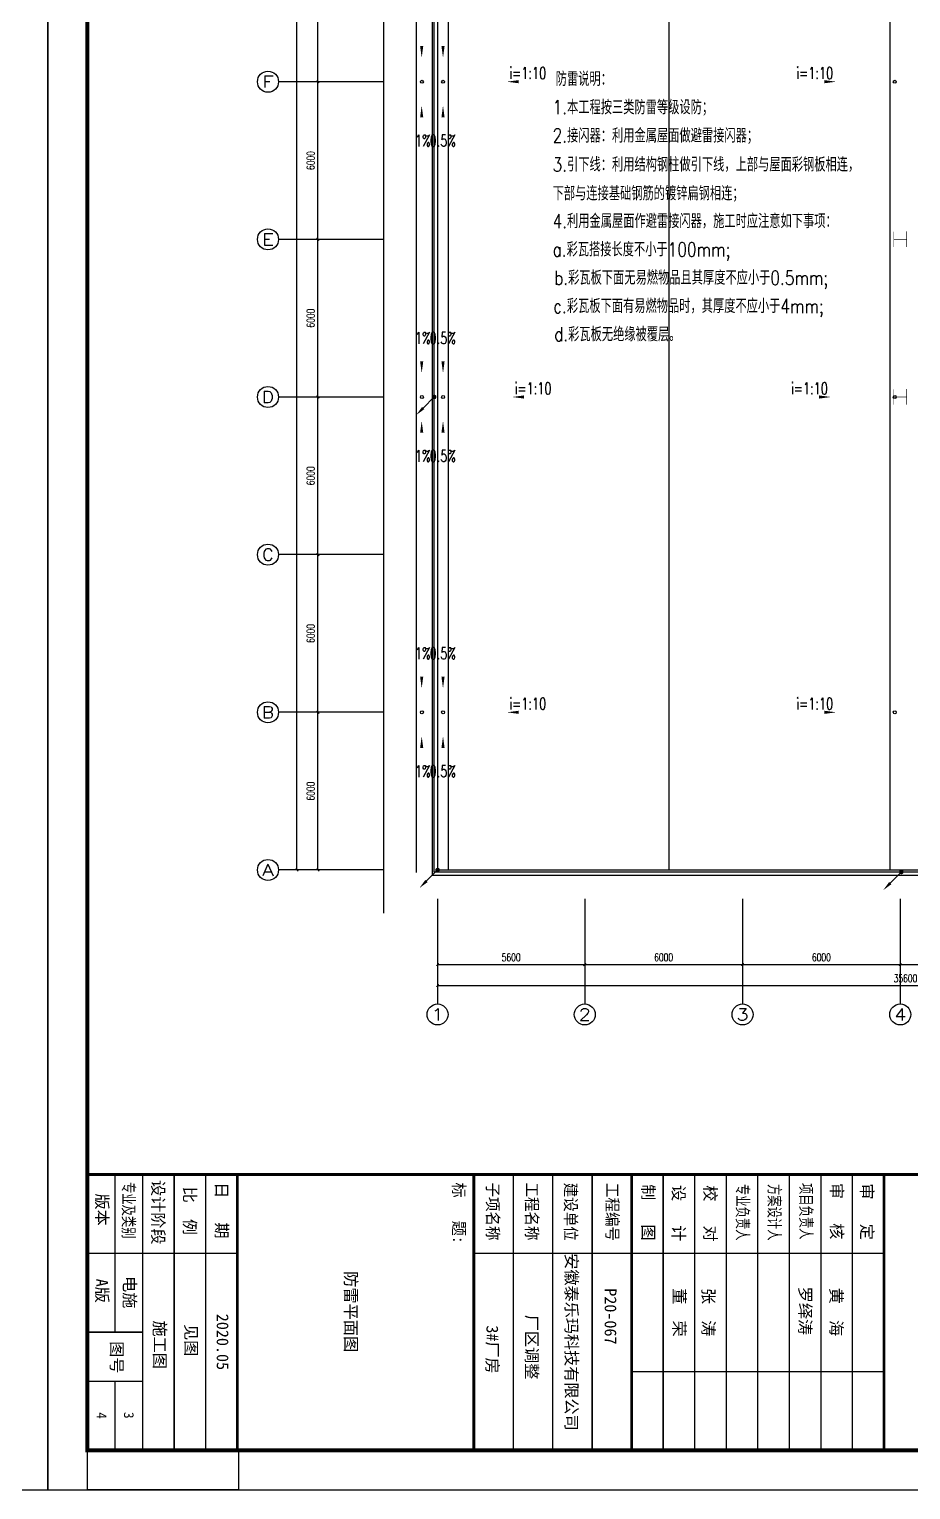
# Model space of a CAD drawing. Extents: x 524855 to 963750, y -788556 to -453694.
# Drawn here: x 743720 to 777251, y -725168 to -669580 of the extents above; entities that cross this region are included whole.
import ezdxf
from ezdxf.enums import TextEntityAlignment as Align

# ---------------------------------------------------------------- set-up
doc = ezdxf.new("R2010")
doc.units = 0
doc.header["$LTSCALE"] = 1000
doc.header["$MEASUREMENT"] = 0
doc.layers.get('0').update_dxf_attribs({"color": 8})
for name, color, linetype in [('AXIS', 8, 'Continuous'), ('AXIS_TEXT', 8, 'Continuous'), ('BZ_标准图框', 8, 'Continuous'), ('DIM_SYMB', 8, 'Continuous'), ('E-BL', 1, 'TG_×'), ('E-BZ', 4, 'Continuous'), ('LWIRE', 4, 'Continuous'), ('RAIL', 8, 'Continuous'), ('TEL_TEXT', 7, 'Continuous'), ('TK(图框线)', 8, 'Continuous')]:
    doc.layers.add(name, color=color, linetype=linetype)
doc.layers.add('VHSoft_barcode', color=8, linetype='Continuous', plot=False)
doc.styles.add('-宋体', font='', dxfattribs={"width": 0.8})
doc.styles.add('_TCH_AXIS', font='COMPLEX', dxfattribs={"bigfont": 'GBCBIG'})
doc.styles.add('_TCH_DIM', font='SIMPLEX', dxfattribs={"bigfont": 'GBCBIG'})
doc.styles.add('_TCH_DIM_T3', font='SIMPLEX', dxfattribs={"width": 0.705882, "bigfont": 'GBCBIG'})
doc.styles.add('_TEL_DIM', font='SIMPLEX', dxfattribs={"width": 0.8, "height": 3.5, "bigfont": 'HZTXT'})
doc.styles.add('COMPLEX', font='COMPLEX')
doc.styles.add('HT', font='simhei.ttf')
doc.styles.get("Standard").update_dxf_attribs({"font": 'gbenor.shx', "bigfont": 'gbcbig.shx'})
doc.styles.add('TG_LINETYPE', font='SIMPLEX', dxfattribs={"width": 0.8, "height": 3, "bigfont": 'HZTXT'})
doc.styles.add('宋体', font='')
doc.styles.get('-宋体').set_extended_font_data('SimSun')
doc.styles.get('宋体').set_extended_font_data('SimSun')
doc.linetypes.add('TG_×', pattern='A,2,0,["×",TG_LINETYPE,S=0.1,R=0,X=-0.23,Y=-0.11],0', length=2)
doc.dimstyles.new('_TCH_ARCH&&100', dxfattribs={"dimtxt": 297.5, "dimasz": 100, "dimexe": 250, "dimexo": 300, "dimgap": 126.25, "dimtad": 1, "dimdec": 0, "dimzin": 0, "dimdsep": 46, "dimtxsty": '_TCH_DIM_T3', "dimblk": 'ARCHTICK', "dimcen": 0.09, "dimazin": 2, "dimtfac": 1, "dimtdec": 0, "dimtix": 1, "dimtmove": 2, "dimatfit": 3, "dimfxl": 0, "dimtolj": 1, "dimtzin": 0, "dimarcsym": 0})

# ---------------------------------------------------------------- blocks, each defined once
blk = doc.blocks.new('_AXISO')
blk.add_circle((0, 0), 0.5)
at = {"layer": 'AXIS_TEXT', "style": 'COMPLEX', "width": 1.041667}
blk.add_attdef('A', text='', height=0.56, dxfattribs=at).set_placement((-0.25, -0.28), (0.25, -0.28), align=Align.FIT)
blk = doc.blocks.new('_ArchTick')
at = {"color": 0, "linetype": 'ByBlock', "const_width": 0.4}
blk.add_lwpolyline([(-0.5, -0.5), (0.5, 0.5)], dxfattribs=at)
blk = doc.blocks.new('*D105')
at = {"layer": 'AXIS', "color": 0, "lineweight": -2}
for p, q in [((755911, -702978), (755911, -706228)), ((791511, -702978), (791511, -706228)), ((755911, -705978), (791511, -705978))]:
    blk.add_line(p, q, dxfattribs=at)
at = {"layer": 'Defpoints', "color": 0}
for p in [(755911, -702678), (791511, -702678), (791511, -705978)]:
    blk.add_point(p, dxfattribs=at)
at = {"layer": 'AXIS', "color": 0, "lineweight": -2, "xscale": 100, "yscale": 100, "zscale": 100, "rotation": 180}
blk.add_blockref('_ArchTick', (755911, -705978), dxfattribs=at)
at = {"layer": 'AXIS', "color": 0, "lineweight": -2, "xscale": 100, "yscale": 100, "zscale": 100}
blk.add_blockref('_ArchTick', (791511, -705978), dxfattribs=at)
at = {"layer": 'AXIS', "color": 0, "insert": (773711, -705703), "char_height": 297.5, "attachment_point": 5, "style": '_TCH_DIM_T3'}
blk.add_mtext('\\A1;35600', dxfattribs=at)
blk = doc.blocks.new('*D106')
at = {"layer": 'AXIS', "color": 0, "lineweight": -2}
for p, q in [((755911, -702978), (755911, -705428)), ((761511, -702978), (761511, -705428)), ((755911, -705178), (761511, -705178))]:
    blk.add_line(p, q, dxfattribs=at)
at = {"layer": 'Defpoints', "color": 0}
for p in [(755911, -702678), (761511, -702678), (761511, -705178)]:
    blk.add_point(p, dxfattribs=at)
at = {"layer": 'AXIS', "color": 0, "lineweight": -2, "xscale": 100, "yscale": 100, "zscale": 100, "rotation": 180}
blk.add_blockref('_ArchTick', (755911, -705178), dxfattribs=at)
at = {"layer": 'AXIS', "color": 0, "lineweight": -2, "xscale": 100, "yscale": 100, "zscale": 100}
blk.add_blockref('_ArchTick', (761511, -705178), dxfattribs=at)
at = {"layer": 'AXIS', "color": 0, "insert": (758711, -704903), "char_height": 297.5, "attachment_point": 5, "style": '_TCH_DIM_T3'}
blk.add_mtext('\\A1;5600', dxfattribs=at)
blk = doc.blocks.new('*D107')
at = {"layer": 'AXIS', "color": 0, "lineweight": -2}
for p, q in [((761511, -702978), (761511, -705428)), ((767511, -702978), (767511, -705428)), ((761511, -705178), (767511, -705178))]:
    blk.add_line(p, q, dxfattribs=at)
at = {"layer": 'Defpoints', "color": 0}
for p in [(761511, -702678), (767511, -702678), (767511, -705178)]:
    blk.add_point(p, dxfattribs=at)
at = {"layer": 'AXIS', "color": 0, "lineweight": -2, "xscale": 100, "yscale": 100, "zscale": 100, "rotation": 180}
blk.add_blockref('_ArchTick', (761511, -705178), dxfattribs=at)
at = {"layer": 'AXIS', "color": 0, "lineweight": -2, "xscale": 100, "yscale": 100, "zscale": 100}
blk.add_blockref('_ArchTick', (767511, -705178), dxfattribs=at)
at = {"layer": 'AXIS', "color": 0, "insert": (764511, -704903), "char_height": 297.5, "attachment_point": 5, "style": '_TCH_DIM_T3'}
blk.add_mtext('\\A1;6000', dxfattribs=at)
blk = doc.blocks.new('*D108')
at = {"layer": 'AXIS', "color": 0, "lineweight": -2}
for p, q in [((767511, -702978), (767511, -705428)), ((773511, -702978), (773511, -705428)), ((767511, -705178), (773511, -705178))]:
    blk.add_line(p, q, dxfattribs=at)
at = {"layer": 'Defpoints', "color": 0}
for p in [(767511, -702678), (773511, -702678), (773511, -705178)]:
    blk.add_point(p, dxfattribs=at)
at = {"layer": 'AXIS', "color": 0, "lineweight": -2, "xscale": 100, "yscale": 100, "zscale": 100, "rotation": 180}
blk.add_blockref('_ArchTick', (767511, -705178), dxfattribs=at)
at = {"layer": 'AXIS', "color": 0, "lineweight": -2, "xscale": 100, "yscale": 100, "zscale": 100}
blk.add_blockref('_ArchTick', (773511, -705178), dxfattribs=at)
at = {"layer": 'AXIS', "color": 0, "insert": (770511, -704903), "char_height": 297.5, "attachment_point": 5, "style": '_TCH_DIM_T3'}
blk.add_mtext('\\A1;6000', dxfattribs=at)
blk = doc.blocks.new('*D109')
at = {"layer": 'AXIS', "color": 0, "lineweight": -2}
for p, q in [((773511, -702978), (773511, -705428)), ((779511, -702978), (779511, -705428)), ((773511, -705178), (779511, -705178))]:
    blk.add_line(p, q, dxfattribs=at)
at = {"layer": 'Defpoints', "color": 0}
for p in [(773511, -702678), (779511, -702678), (779511, -705178)]:
    blk.add_point(p, dxfattribs=at)
at = {"layer": 'AXIS', "color": 0, "lineweight": -2, "xscale": 100, "yscale": 100, "zscale": 100, "rotation": 180}
blk.add_blockref('_ArchTick', (773511, -705178), dxfattribs=at)
at = {"layer": 'AXIS', "color": 0, "lineweight": -2, "xscale": 100, "yscale": 100, "zscale": 100}
blk.add_blockref('_ArchTick', (779511, -705178), dxfattribs=at)
at = {"layer": 'AXIS', "color": 0, "insert": (776511, -704903), "char_height": 297.5, "attachment_point": 5, "style": '_TCH_DIM_T3'}
blk.add_mtext('\\A1;6000', dxfattribs=at)
blk = doc.blocks.new('*D125')
at = {"layer": 'AXIS', "color": 0, "lineweight": -2}
for p, q in [((753561, -629578), (750311, -629578)), ((750561, -701578), (750561, -629578)), ((753561, -701578), (750311, -701578))]:
    blk.add_line(p, q, dxfattribs=at)
at = {"layer": 'Defpoints', "color": 0}
for p in [(750561, -629578), (753861, -629578), (753861, -701578)]:
    blk.add_point(p, dxfattribs=at)
at = {"layer": 'AXIS', "color": 0, "lineweight": -2, "xscale": 100, "yscale": 100, "zscale": 100}
for p, rotation in [((750561, -629578), 90), ((750561, -701578), 270)]:
    blk.add_blockref('_ArchTick', p, dxfattribs=dict(at, rotation=rotation))
at = {"layer": 'AXIS', "color": 0, "insert": (750286, -665578), "char_height": 297.5, "attachment_point": 5, "rotation": 90, "style": '_TCH_DIM_T3'}
blk.add_mtext('\\A1;72000', dxfattribs=at)
blk = doc.blocks.new('*D126')
at = {"layer": 'AXIS', "color": 0, "lineweight": -2}
for p, q in [((753561, -695578), (751111, -695578)), ((751361, -701578), (751361, -695578)), ((753561, -701578), (751111, -701578))]:
    blk.add_line(p, q, dxfattribs=at)
at = {"layer": 'Defpoints', "color": 0}
for p in [(751361, -695578), (753861, -695578), (753861, -701578)]:
    blk.add_point(p, dxfattribs=at)
at = {"layer": 'AXIS', "color": 0, "lineweight": -2, "xscale": 100, "yscale": 100, "zscale": 100}
for p, rotation in [((751361, -695578), 90), ((751361, -701578), 270)]:
    blk.add_blockref('_ArchTick', p, dxfattribs=dict(at, rotation=rotation))
at = {"layer": 'AXIS', "color": 0, "insert": (751086, -698578), "char_height": 297.5, "attachment_point": 5, "rotation": 90, "style": '_TCH_DIM_T3'}
blk.add_mtext('\\A1;6000', dxfattribs=at)
blk = doc.blocks.new('*D127')
at = {"layer": 'AXIS', "color": 0, "lineweight": -2}
for p, q in [((753561, -689578), (751111, -689578)), ((751361, -695578), (751361, -689578)), ((753561, -695578), (751111, -695578))]:
    blk.add_line(p, q, dxfattribs=at)
at = {"layer": 'Defpoints', "color": 0}
for p in [(751361, -689578), (753861, -689578), (753861, -695578)]:
    blk.add_point(p, dxfattribs=at)
at = {"layer": 'AXIS', "color": 0, "lineweight": -2, "xscale": 100, "yscale": 100, "zscale": 100}
for p, rotation in [((751361, -689578), 90), ((751361, -695578), 270)]:
    blk.add_blockref('_ArchTick', p, dxfattribs=dict(at, rotation=rotation))
at = {"layer": 'AXIS', "color": 0, "insert": (751086, -692578), "char_height": 297.5, "attachment_point": 5, "rotation": 90, "style": '_TCH_DIM_T3'}
blk.add_mtext('\\A1;6000', dxfattribs=at)
blk = doc.blocks.new('*D128')
at = {"layer": 'AXIS', "color": 0, "lineweight": -2}
for p, q in [((753561, -683578), (751111, -683578)), ((751361, -689578), (751361, -683578)), ((753561, -689578), (751111, -689578))]:
    blk.add_line(p, q, dxfattribs=at)
at = {"layer": 'Defpoints', "color": 0}
for p in [(751361, -683578), (753861, -683578), (753861, -689578)]:
    blk.add_point(p, dxfattribs=at)
at = {"layer": 'AXIS', "color": 0, "lineweight": -2, "xscale": 100, "yscale": 100, "zscale": 100}
for p, rotation in [((751361, -683578), 90), ((751361, -689578), 270)]:
    blk.add_blockref('_ArchTick', p, dxfattribs=dict(at, rotation=rotation))
at = {"layer": 'AXIS', "color": 0, "insert": (751086, -686578), "char_height": 297.5, "attachment_point": 5, "rotation": 90, "style": '_TCH_DIM_T3'}
blk.add_mtext('\\A1;6000', dxfattribs=at)
blk = doc.blocks.new('*D129')
at = {"layer": 'AXIS', "color": 0, "lineweight": -2}
for p, q in [((753561, -677578), (751111, -677578)), ((751361, -683578), (751361, -677578)), ((753561, -683578), (751111, -683578))]:
    blk.add_line(p, q, dxfattribs=at)
at = {"layer": 'Defpoints', "color": 0}
for p in [(751361, -677578), (753861, -677578), (753861, -683578)]:
    blk.add_point(p, dxfattribs=at)
at = {"layer": 'AXIS', "color": 0, "lineweight": -2, "xscale": 100, "yscale": 100, "zscale": 100}
for p, rotation in [((751361, -677578), 90), ((751361, -683578), 270)]:
    blk.add_blockref('_ArchTick', p, dxfattribs=dict(at, rotation=rotation))
at = {"layer": 'AXIS', "color": 0, "insert": (751086, -680578), "char_height": 297.5, "attachment_point": 5, "rotation": 90, "style": '_TCH_DIM_T3'}
blk.add_mtext('\\A1;6000', dxfattribs=at)
blk = doc.blocks.new('*D130')
at = {"layer": 'AXIS', "color": 0, "lineweight": -2}
for p, q in [((753561, -671578), (751111, -671578)), ((751361, -677578), (751361, -671578)), ((753561, -677578), (751111, -677578))]:
    blk.add_line(p, q, dxfattribs=at)
at = {"layer": 'Defpoints', "color": 0}
for p in [(751361, -671578), (753861, -671578), (753861, -677578)]:
    blk.add_point(p, dxfattribs=at)
at = {"layer": 'AXIS', "color": 0, "lineweight": -2, "xscale": 100, "yscale": 100, "zscale": 100}
for p, rotation in [((751361, -671578), 90), ((751361, -677578), 270)]:
    blk.add_blockref('_ArchTick', p, dxfattribs=dict(at, rotation=rotation))
at = {"layer": 'AXIS', "color": 0, "insert": (751086, -674578), "char_height": 297.5, "attachment_point": 5, "rotation": 90, "style": '_TCH_DIM_T3'}
blk.add_mtext('\\A1;6000', dxfattribs=at)
blk = doc.blocks.new('*D131')
at = {"layer": 'AXIS', "color": 0, "lineweight": -2}
for p, q in [((753561, -665578), (751111, -665578)), ((751361, -671578), (751361, -665578)), ((753561, -671578), (751111, -671578))]:
    blk.add_line(p, q, dxfattribs=at)
at = {"layer": 'Defpoints', "color": 0}
for p in [(751361, -665578), (753861, -665578), (753861, -671578)]:
    blk.add_point(p, dxfattribs=at)
at = {"layer": 'AXIS', "color": 0, "lineweight": -2, "xscale": 100, "yscale": 100, "zscale": 100}
for p, rotation in [((751361, -665578), 90), ((751361, -671578), 270)]:
    blk.add_blockref('_ArchTick', p, dxfattribs=dict(at, rotation=rotation))
at = {"layer": 'AXIS', "color": 0, "insert": (751086, -668578), "char_height": 297.5, "attachment_point": 5, "rotation": 90, "style": '_TCH_DIM_T3'}
blk.add_mtext('\\A1;6000', dxfattribs=at)
blk = doc.blocks.new('$TelecSys$00000080')
for p, q in [((-0.7, -0.7), (0, 0)), ((0.104, 0.104), (0.104, 0.104)), ((-0.104, -0.104), (-0.104, -0.104))]:
    blk.add_line(p, q)
at = {"const_width": 0.142}
blk.add_lwpolyline([(0.071, 0, 1), (-0.071, 0, 1)], format="xyb", close=True, dxfattribs=at)
blk.add_solid([(-0.63, -0.77), (-0.77, -0.63), (-1.15, -1.15)])
at = {"width": 0.8, "flags": 9}
blk.add_attdef('A', (0, 0), '', height=0.00002, rotation=180, dxfattribs=at)
blk = doc.blocks.new('34234')
at = {"layer": 'LWIRE', "ltscale": 0.5, "xscale": 600, "yscale": 600, "zscale": 600}
for p in [(759126, -683577), (759251, -701578), (776892, -701658)]:
    blk.add_blockref('$TelecSys$00000080', p, dxfattribs=at)
blk = doc.blocks.new('TQQQQQQQQ')
h = blk.add_hatch(color=256)
h.paths.add_polyline_path([(741343, -720757), (741343, -716030), (739954, -716030), (739067, -717566), (737077, -717566), (737077, -716491), (737077, -716030), (736616, -716030), (736616, -718027), (739333, -718027), (740220, -716491), (740882, -716491), (740882, -720296), (740652, -720296), (739765, -718760), (736616, -718760), (736616, -720757), (737077, -720757), (737077, -720296), (737077, -719528), (739322, -719528), (740031, -720757)])
h.paths.add_polyline_path([(740297, -720296), (739588, -719067), (737077, -719067), (737077, -718913), (739676, -718913), (740474, -720296)], flags=16)
h = blk.add_hatch(color=256)
h.paths.add_polyline_path([(739765, -720757), (739499, -720296), (739151, -720296), (739151, -720757)])
h.paths.add_polyline_path([(738920, -720296), (738536, -720296), (738536, -720757), (738920, -720757)])
h.paths.add_polyline_path([(738306, -720296), (737922, -720296), (737922, -720757), (738306, -720757)])
h.paths.add_polyline_path([(737307, -720757), (737691, -720757), (737691, -720296), (737307, -720296)])
h.paths.add_polyline_path([(738890, -717259), (739156, -716798), (737384, -716798), (737384, -717259)])
h.paths.add_polyline_path([(739688, -716030), (739151, -716030), (739151, -716491), (739422, -716491)])
h.paths.add_polyline_path([(738920, -716030), (738536, -716030), (738536, -716491), (738920, -716491)])
h.paths.add_polyline_path([(737922, -716491), (738306, -716491), (738306, -716030), (737922, -716030)])
h.paths.add_polyline_path([(737691, -716491), (737691, -716030), (737307, -716030), (737307, -716491)])
for points in [[(737077, -716030), (736616, -716030), (736616, -718027), (739333, -718027), (740220, -716491), (740882, -716491), (740882, -720296), (740652, -720296), (739765, -718760), (736616, -718760), (736616, -720757), (737077, -720757)], [(737077, -716030), (737077, -716491)], [(737077, -719528), (739322, -719528), (740031, -720757), (741343, -720757), (741343, -716030), (739954, -716030), (739067, -717566), (737077, -717566), (737077, -716491)], [(739688, -716030), (739151, -716030), (739151, -716491), (739422, -716491)], [(739688, -716030), (739422, -716491)], [(740474, -720296), (739676, -718913), (737077, -718913)], [(737077, -719067), (737077, -718913)], [(740297, -720296), (739588, -719067), (737077, -719067)], [(737077, -720296), (737077, -719528)], [(737077, -720296), (737077, -720757)], [(739499, -720296), (739151, -720296), (739151, -720757), (739765, -720757)], [(739765, -720757), (739499, -720296)], [(740031, -720757), (739537, -719902)], [(740474, -720296), (740297, -720296)]]:
    blk.add_lwpolyline(points)
for points in [[(737691, -716030), (737307, -716030), (737307, -716491), (737691, -716491)], [(738306, -716030), (737922, -716030), (737922, -716491), (738306, -716491)], [(738920, -716030), (738536, -716030), (738536, -716491), (738920, -716491)], [(738890, -717259), (739156, -716798), (737384, -716798), (737384, -717259)], [(737691, -720296), (737307, -720296), (737307, -720757), (737691, -720757)], [(738306, -720296), (737922, -720296), (737922, -720757), (738306, -720757)], [(738920, -720296), (738536, -720296), (738536, -720757), (738920, -720757)]]:
    blk.add_lwpolyline(points, close=True)
at = {"layer": 'BZ_标准图框'}
for points, const_width in [([(682932, -713168), (742932, -713168)], 105), ([(683982, -713168), (683982, -719168)], 52.5), ([(685032, -713168), (685032, -723668)], 52.5), ([(685032, -713168), (685032, -723668)], 52.5), ([(686232, -713168), (686232, -723668)], 52.5), ([(687432, -713168), (687432, -723668)], 52.5), ([(688632, -713168), (688632, -723668)], 105), ([(697632, -713168), (697632, -723668)], 105), ([(699132, -713168), (699132, -723668)], 52.5), ([(700632, -713168), (700632, -723668)], 52.5), ([(702132, -713168), (702132, -723668)], 52.5), ([(703632, -713168), (703632, -723668)], 105), ([(704832, -713168), (704832, -723668)], 52.5), ([(704832, -713168), (704832, -723668)], 52.5), ([(706032, -713168), (706032, -723668)], 52.5), ([(707232, -713168), (707232, -723668)], 52.5), ([(708432, -713168), (708432, -723668)], 52.5), ([(709632, -713168), (709632, -723668)], 52.5), ([(710832, -713168), (710832, -723668)], 52.5), ([(712032, -713168), (712032, -723668)], 52.5), ([(713232, -713168), (713232, -723668)], 105), ([(718970, -723668), (718970, -713168)], 75), ([(720170, -723668), (720170, -713168)], 52.5), ([(721370, -723668), (721370, -713168)], 52.5), ([(722570, -723668), (722570, -713168)], 52.5), ([(723770, -723668), (723770, -713168)], 52.5), ([(724970, -723668), (724970, -713168)], 52.5), ([(726170, -713168), (726170, -723668)], 105), ([(730667, -713216), (730667, -723716)], 105), ([(682932, -716168), (685032, -716168)], 52.5), ([(685032, -716168), (688632, -716168)], 52.5), ([(697632, -716168), (713232, -716168)], 52.5), ([(726170, -716168), (718970, -716168)], 52.5), ([(682932, -719168), (685032, -719168)], 52.5), ([(703631, -720668), (713232, -720668)], 52.5), ([(726170, -720668), (718970, -720668)], 52.5), ([(682932, -721043), (685032, -721043)], 52.5), ([(683982, -721043), (683982, -723668)], 52.5)]:
    blk.add_lwpolyline(points, dxfattribs=dict(at, const_width=const_width))
at = {"layer": 'VHSoft_barcode'}
blk.add_lwpolyline([(682932, -723668), (688682, -723668), (688682, -725168), (682932, -725168)], close=True, dxfattribs=at)
at = {"layer": 'BZ_标准图框', "style": 'HT'}
for s, height, width, p in [('专业及类别', 450, 0.7, (684279, -713457)), ('标   题:', 450, 0.95, (696841, -713471)), ('子项名称', 450, 0.9, (698129, -713470)), ('工程名称', 450, 0.9, (699616, -713470)), ('建设单位', 450, 0.9, (701095, -713480)), ('工程编号', 450, 0.9, (702675, -713491)), ('专业负责人', 450, 0.7, (707635, -713530)), ('方案设计人', 450, 0.7, (708844, -713532)), ('项目负责人', 450, 0.7, (710049, -713492)), ('给 排 水', 450, 0.85, (721722, -713602)), ('会签', 450, 0.85, (725308, -713609)), ('工程设计证书编号（甲级）：A134023074', 600, 0.6, (732104, -713605)), ('专业', 450, 0.85, (725295, -714723))]:
    blk.add_text(s, height=height, rotation=270, dxfattribs=dict(at, width=width)).set_placement(p)
for s, p in [('设计阶段', (685398, -713380)), ('比  例', (686602, -713632)), ('日   期', (687817, -713464)), ('制   图', (704043, -713536)), ('设   计', (705197, -713570)), ('校   对', (706399, -713579)), ('审   核', (711213, -713490)), ('审   定', (712361, -713510)), ('出图专用章', (718182, -713575)), ('电   气', (719336, -713614)), ('暖   通', (720498, -713629)), ('结   构', (722949, -713616)), ('建   筑', (724126, -713609)), ('注册师印章', (729715, -713619)), ('版本 ', (683268, -713892)), ('会签', (725369, -717012)), ('(正楷)', (725355, -718393)), ('图号', (683825, -719514))]:
    blk.add_text(s, height=450, rotation=270, dxfattribs=at).set_placement(p)
at = {"layer": 'BZ_标准图框', "style": 'HT', "width": 0.5}
blk.add_text('宣城市建筑设计院有限公司', height=1050, rotation=270, dxfattribs=at).set_placement((733854, -718361), align=Align.CENTER)
at = {"layer": 'TK(图框线)'}
for s, style, p in [('安徽泰乐玛科技有限公司', 'HT', (701123, -716168)), ('A版', 'HT', (683266, -717134)), ('电施', 'HT', (684317, -717035)), ('P20-067', '宋体', (702609, -717498)), ('董  荣', 'HT', (705222, -717498)), ('张  涛', 'HT', (706332, -717489)), ('罗绎涛', 'HT', (710012, -717439)), ('黄  海', 'HT', (711192, -717482)), ('董  荣', 'HT', (719347, -717693)), ('张  涛', 'HT', (721739, -717693)), ('周百平', 'HT', (722935, -717693)), ('胡良东', 'HT', (724171, -717693)), ('施工图', 'HT', (685464, -718724)), ('2020.05', 'HT', (687853, -718469)), ('厂区调整', 'HT', (699613, -718508)), ('见图', 'HT', (686653, -718862)), ('3#厂房', 'HT', (698113, -718909))]:
    blk.add_text(s, height=450, rotation=270, dxfattribs=dict(at, style=style)).set_placement(p)
at = {"layer": 'TK(图框线)', "style": '-宋体'}
blk.add_text('4', height=375, rotation=270, dxfattribs=at).set_placement((683286, -722344), align=Align.CENTER)
blk = doc.blocks.new('RFFF')
at = {"ltscale": 10, "const_width": 20}
for points in [[(773267.3, -677870.5), (773267.3, -677285.7)], [(773267.3, -677578.1), (773754.9, -677578.1)], [(773754.9, -677852.2), (773754.9, -677267.4)], [(773754.9, -677852.2), (773754.9, -677267.4)], [(773754.9, -677852.2), (773754.9, -677267.4)], [(773754.9, -677854.7), (773754.9, -677269.9)], [(773754.9, -677870.5), (773754.9, -677285.7)], [(773754.9, -677870.8), (773754.9, -677286)], [(773267.3, -683870.5), (773267.3, -683285.7)], [(773267.3, -683578.1), (773754.9, -683578.1)], [(773754.9, -683852.2), (773754.9, -683267.4)], [(773754.9, -683852.2), (773754.9, -683267.4)], [(773754.9, -683852.2), (773754.9, -683267.4)], [(773754.9, -683854.7), (773754.9, -683269.9)], [(773754.9, -683870.5), (773754.9, -683285.7)], [(773754.9, -683870.8), (773754.9, -683286)]]:
    blk.add_lwpolyline(points, dxfattribs=at)
at = {"layer": 'AXIS'}
for p, q in [((753861.1, -671578.1), (749861.1, -671578.1)), ((753861.1, -677578.1), (749861.1, -677578.1)), ((753861.1, -683578.1), (749861.1, -683578.1)), ((753861.1, -689578.1), (749861.1, -689578.1)), ((753861.1, -695578.1), (749861.1, -695578.1)), ((753861.1, -701578.1), (749861.1, -701578.1)), ((755911.1, -702678.1), (755911.1, -706678.1)), ((761511.1, -702678.1), (761511.1, -706678.1)), ((767511.1, -702678.1), (767511.1, -706678.1)), ((773511.1, -702678.1), (773511.1, -706678.1))]:
    blk.add_line(p, q, dxfattribs=at)
at = {"layer": 'DIM_SYMB'}
blk.add_lwpolyline([(753861.1, -626625.6), (753861.1, -664758.2), (754176.1, -664872.8), (753546.1, -664983.9), (753861.1, -665095.7), (753861.1, -703228.3)], dxfattribs=at)
for points in [[(755307.5, -669662.8, 0, 0, 0), (755307.5, -670669.5, 0, 120, 0), (755307.5, -670219.5, 0, 0, 0)], [(756119, -669662.8, 0, 0, 0), (756119, -670669.5, 0, 120, 0), (756119, -670219.5, 0, 0, 0)], [(760159.1, -671578.1, 0, 0, 0), (758550, -671578.1, 0, 120, 0), (759000, -671578.1, 0, 0, 0)], [(769463, -671578.1, 0, 0, 0), (771072.1, -671578.1, 0, 120, 0), (770622.1, -671578.1, 0, 0, 0)], [(755307.5, -673493.5, 0, 0, 0), (755307.5, -672486.7, 0, 120, 0), (755307.5, -672936.7, 0, 0, 0)], [(756119, -673493.5, 0, 0, 0), (756119, -672486.7, 0, 120, 0), (756119, -672936.7, 0, 0, 0)], [(755307.5, -681662.8, 0, 0, 0), (755307.5, -682669.5, 0, 120, 0), (755307.5, -682219.5, 0, 0, 0)], [(756119, -681662.8, 0, 0, 0), (756119, -682669.5, 0, 120, 0), (756119, -682219.5, 0, 0, 0)], [(760359.1, -683578.1, 0, 0, 0), (758750, -683578.1, 0, 120, 0), (759200, -683578.1, 0, 0, 0)], [(769263, -683578.1, 0, 0, 0), (770872.1, -683578.1, 0, 120, 0), (770422.1, -683578.1, 0, 0, 0)], [(755307.5, -685493.5, 0, 0, 0), (755307.5, -684486.7, 0, 120, 0), (755307.5, -684936.7, 0, 0, 0)], [(756119, -685493.5, 0, 0, 0), (756119, -684486.7, 0, 120, 0), (756119, -684936.7, 0, 0, 0)], [(755307.5, -693662.8, 0, 0, 0), (755307.5, -694669.5, 0, 120, 0), (755307.5, -694219.5, 0, 0, 0)], [(756119, -693662.8, 0, 0, 0), (756119, -694669.5, 0, 120, 0), (756119, -694219.5, 0, 0, 0)], [(760159.1, -695578.1, 0, 0, 0), (758550, -695578.1, 0, 120, 0), (759000, -695578.1, 0, 0, 0)], [(769463, -695578.1, 0, 0, 0), (771072.1, -695578.1, 0, 120, 0), (770622.1, -695578.1, 0, 0, 0)], [(755307.5, -697493.5, 0, 0, 0), (755307.5, -696486.7, 0, 120, 0), (755307.5, -696936.7, 0, 0, 0)], [(756119, -697493.5, 0, 0, 0), (756119, -696486.7, 0, 120, 0), (756119, -696936.7, 0, 0, 0)]]:
    blk.add_lwpolyline(points, format="xyseb", dxfattribs=at)
at = {"layer": 'RAIL', "ltscale": 0.5}
for p, q in [((755911.1, -629578.1), (755911.1, -701578.1)), ((755911.1, -629578.1), (755911.1, -701578.1)), ((756311.1, -629578.1), (756311.1, -701578.1)), ((764711.1, -629578.1), (764711.1, -701578.1)), ((773111.1, -629578.1), (773111.1, -701578.1)), ((755111.1, -701678.1), (755111.1, -647678.1)), ((755911.1, -701578.1), (791511.1, -701578.1)), ((756311.1, -701578.1), (773111.1, -701578.1))]:
    blk.add_line(p, q, dxfattribs=at)
blk.add_lwpolyline([(755711.1, -701778.1), (791711.1, -701778.1), (791711.1, -629378.1), (755711.1, -629378.1)], close=True, dxfattribs=at)
at = {"layer": 'RAIL', "ltscale": 0.5, "const_width": 0.0001}
for points in [[(753861.1, -701778.1), (755611.1, -701778.1), (755611.1, -647678.1)], [(753861.1, -701678.1), (755511.1, -701678.1), (755511.1, -647678.1)]]:
    blk.add_lwpolyline(points, dxfattribs=at)
at = {"layer": 'RAIL', "ltscale": 0.5}
for centre in [(755315.8, -671578.1), (756119.4, -671578.1), (756119.4, -671578.1), (773302.7, -671578.1), (755315.8, -683578.1), (756119.4, -683578.1), (756119.4, -683578.1), (773302.7, -683578.1), (755315.8, -695578.1), (756119.4, -695578.1), (756119.4, -695578.1), (773302.7, -695578.1)]:
    blk.add_circle(centre, 55, dxfattribs=at)
at = {"layer": 'AXIS'}
ref = blk.add_blockref('_AXISO', (749461.1, -671578.1), dxfattribs=dict(at, xscale=800, yscale=800, zscale=800))
ref.add_attrib('A', 'F', dxfattribs={"layer": 'AXIS_TEXT', "ltscale": 0.5, "height": 452.5, "style": '_TCH_AXIS', "width": 1.3125}).set_placement((749234.8, -671804.4), (749687.3, -671804.4), align=Align.FIT)
ref = blk.add_blockref('_AXISO', (749461.1, -677578.1), dxfattribs=dict(at, xscale=800, yscale=800, zscale=800))
ref.add_attrib('A', 'E', dxfattribs={"layer": 'AXIS_TEXT', "ltscale": 0.5, "height": 452.5, "style": '_TCH_AXIS', "width": 1.3125}).set_placement((749234.8, -677804.4), (749687.3, -677804.4), align=Align.FIT)
ref = blk.add_blockref('_AXISO', (749461.1, -683578.1), dxfattribs=dict(at, xscale=800, yscale=800, zscale=800))
ref.add_attrib('A', 'D', dxfattribs={"layer": 'AXIS_TEXT', "ltscale": 0.5, "height": 452.5, "style": '_TCH_AXIS', "width": 1.235294}).set_placement((749234.8, -683804.4), (749687.3, -683804.4), align=Align.FIT)
ref = blk.add_blockref('_AXISO', (749461.1, -689578.1), dxfattribs=dict(at, xscale=800, yscale=800, zscale=800))
ref.add_attrib('A', 'C', dxfattribs={"layer": 'AXIS_TEXT', "ltscale": 0.5, "height": 452.5, "style": '_TCH_AXIS', "width": 1.4}).set_placement((749234.8, -689804.4), (749687.3, -689804.4), align=Align.FIT)
ref = blk.add_blockref('_AXISO', (749461.1, -695578.1), dxfattribs=dict(at, xscale=800, yscale=800, zscale=800))
ref.add_attrib('A', 'B', dxfattribs={"layer": 'AXIS_TEXT', "ltscale": 0.5, "height": 452.5, "style": '_TCH_AXIS', "width": 1.235294}).set_placement((749234.8, -695804.4), (749687.3, -695804.4), align=Align.FIT)
ref = blk.add_blockref('_AXISO', (749461.1, -701578.1), dxfattribs=dict(at, xscale=800, yscale=800, zscale=800))
ref.add_attrib('A', 'A', dxfattribs={"layer": 'AXIS_TEXT', "ltscale": 0.5, "height": 452.5, "style": '_TCH_AXIS', "width": 1.166667}).set_placement((749234.8, -701804.4), (749687.3, -701804.4), align=Align.FIT)
ref = blk.add_blockref('_AXISO', (755911.1, -707078.1), dxfattribs=dict(at, xscale=800, yscale=800, zscale=800))
ref.add_attrib('A', '1', dxfattribs={"layer": 'AXIS_TEXT', "ltscale": 0.5, "height": 452.5, "style": '_TCH_AXIS', "width": 2.333333}).set_placement((755684.8, -707304.4), (756137.3, -707304.4), align=Align.FIT)
ref = blk.add_blockref('_AXISO', (761511.1, -707078.1), dxfattribs=dict(at, xscale=800, yscale=800, zscale=800))
ref.add_attrib('A', '2', dxfattribs={"layer": 'AXIS_TEXT', "ltscale": 0.5, "height": 452.5, "style": '_TCH_AXIS', "width": 1.5}).set_placement((761284.8, -707304.4), (761737.3, -707304.4), align=Align.FIT)
ref = blk.add_blockref('_AXISO', (767511.1, -707078.1), dxfattribs=dict(at, xscale=800, yscale=800, zscale=800))
ref.add_attrib('A', '3', dxfattribs={"layer": 'AXIS_TEXT', "ltscale": 0.5, "height": 452.5, "style": '_TCH_AXIS', "width": 1.5}).set_placement((767284.8, -707304.4), (767737.3, -707304.4), align=Align.FIT)
ref = blk.add_blockref('_AXISO', (773511.1, -707078.1), dxfattribs=dict(at, xscale=800, yscale=800, zscale=800))
ref.add_attrib('A', '4', dxfattribs={"layer": 'AXIS_TEXT', "ltscale": 0.5, "height": 452.5, "style": '_TCH_AXIS', "width": 1.3125}).set_placement((773284.8, -707304.4), (773737.3, -707304.4), align=Align.FIT)
at = {"layer": 'DIM_SYMB', "color": 7, "style": '_TCH_DIM', "width": 0.705882}
for s, p in [('i=1:10', (758642.1, -671473.2)), ('i=1:10', (769555, -671473.2)), ('1%', (755052.5, -674044.6)), ('0.5%', (755609, -674044.6)), ('1%', (755052.5, -681557.9)), ('0.5%', (755609, -681557.9)), ('i=1:10', (758842.1, -683473.2)), ('i=1:10', (769355, -683473.2)), ('1%', (755052.5, -686044.6)), ('0.5%', (755609, -686044.6)), ('1%', (755052.5, -693557.9)), ('0.5%', (755609, -693557.9)), ('i=1:10', (758642.1, -695473.2)), ('i=1:10', (769555, -695473.2)), ('1%', (755052.5, -698044.6)), ('0.5%', (755609, -698044.6))]:
    blk.add_text(s, height=446.25, dxfattribs=at).set_placement(p)
at = {"layer": 'AXIS'}
for p1, p2, distance, picture, middle in [((753861.1, -701578.1), (753861.1, -629578.1), 3300, '*D125', (750286.1, -665578.1)), ((753861.1, -671578.1), (753861.1, -665578.1), 2500, '*D131', (751086.1, -668578.1)), ((753861.1, -677578.1), (753861.1, -671578.1), 2500, '*D130', (751086.1, -674578.1)), ((753861.1, -683578.1), (753861.1, -677578.1), 2500, '*D129', (751086.1, -680578.1)), ((753861.1, -689578.1), (753861.1, -683578.1), 2500, '*D128', (751086.1, -686578.1)), ((753861.1, -695578.1), (753861.1, -689578.1), 2500, '*D127', (751086.1, -692578.1)), ((753861.1, -701578.1), (753861.1, -695578.1), 2500, '*D126', (751086.1, -698578.1)), ((755911.1, -702678.1), (791511.1, -702678.1), -3300, '*D105', (773711.1, -705703.1)), ((755911.1, -702678.1), (761511.1, -702678.1), -2500, '*D106', (758711.1, -704903.1)), ((761511.1, -702678.1), (767511.1, -702678.1), -2500, '*D107', (764511.1, -704903.1)), ((767511.1, -702678.1), (773511.1, -702678.1), -2500, '*D108', (770511.1, -704903.1)), ((773511.1, -702678.1), (779511.1, -702678.1), -2500, '*D109', (776511.1, -704903.1))]:
    dim = blk.add_aligned_dim(p1=p1, p2=p2, distance=distance, dimstyle='_TCH_ARCH&&100', dxfattribs=at)
    dim.commit()
    dim.dimension.update_dxf_attribs({"geometry": picture, "text_midpoint": middle})

msp = doc.modelspace()

# ---------------------------------------------------------------- linework, layer by layer
at = {"layer": 'E-BL', "linetype": 'TG_×'}
msp.add_lwpolyline([(759126, -629489), (794973, -629489), (794973, -701658), (759126, -701658), (759126, -629489)], close=True, dxfattribs=at)
at = {"layer": 'E-BZ'}
for points in [[(681432, -725168), (744432, -725168), (744432, -613718), (681432, -613718)], [(744432, -725168), (807432, -725168), (807432, -613718), (744432, -613718)]]:
    msp.add_lwpolyline(points, close=True, dxfattribs=at)
at = {"layer": 'E-BZ', "const_width": 150}
msp.add_lwpolyline([(745932, -723668), (805932, -723668), (805932, -617468), (745932, -617468)], close=True, dxfattribs=at)

# ---------------------------------------------------------------- block references
for name, p in [('RFFF', (3340, 0)), ('34234', (0, 0)), ('TQQQQQQQQ', (63000, 0))]:
    msp.add_blockref(name, p)

# ---------------------------------------------------------------- texts
at = {"layer": 'E-BZ', "style": '宋体'}
msp.add_text('防雷平面图', height=453.2, rotation=270, dxfattribs=at).set_placement((755732, -716844))
at = {"layer": 'E-BZ', "style": '-宋体'}
msp.add_text('3', height=375, rotation=270, dxfattribs=at).set_placement((747324, -722331), align=Align.CENTER)
at = {"layer": 'TEL_TEXT', "color": 4, "style": '_TEL_DIM', "width": 0.8}
for s, height, p in [('防雷说明：', 534.3, (763747, -671742)), ('1.本工程按三类防雷等级设防；', 534.28, (763627, -672819)), ('2.接闪器：利用金属屋面做避雷接闪器；', 534.28, (763627, -673896)), ('3.引下线：利用结构钢柱做引下线，上部与屋面彩钢板相连， ', 534.28, (763627, -674997)), ('下部与连接基础钢筋的镀锌扁钢相连；', 534.28, (763627, -676097)), ('4.利用金属屋面作避雷接闪器，施工时应注意如下事项：', 534.28, (763627, -677151)), ('a.彩瓦搭接长度不小于100mm;', 534.28, (763627, -678228)), ('b.彩瓦板下面无易燃物品且其厚度不应小于0.5mm;', 534.28, (763687, -679305)), ('c.彩瓦板下面有易燃物品时，其厚度不应小于4mm;', 534.28, (763657, -680382)), ('d.彩瓦板无绝缘被覆层。', 534.28, (763687, -681459))]:
    msp.add_text(s, height=height, dxfattribs=at).set_placement(p)

doc.saveas('drawing.dxf')
